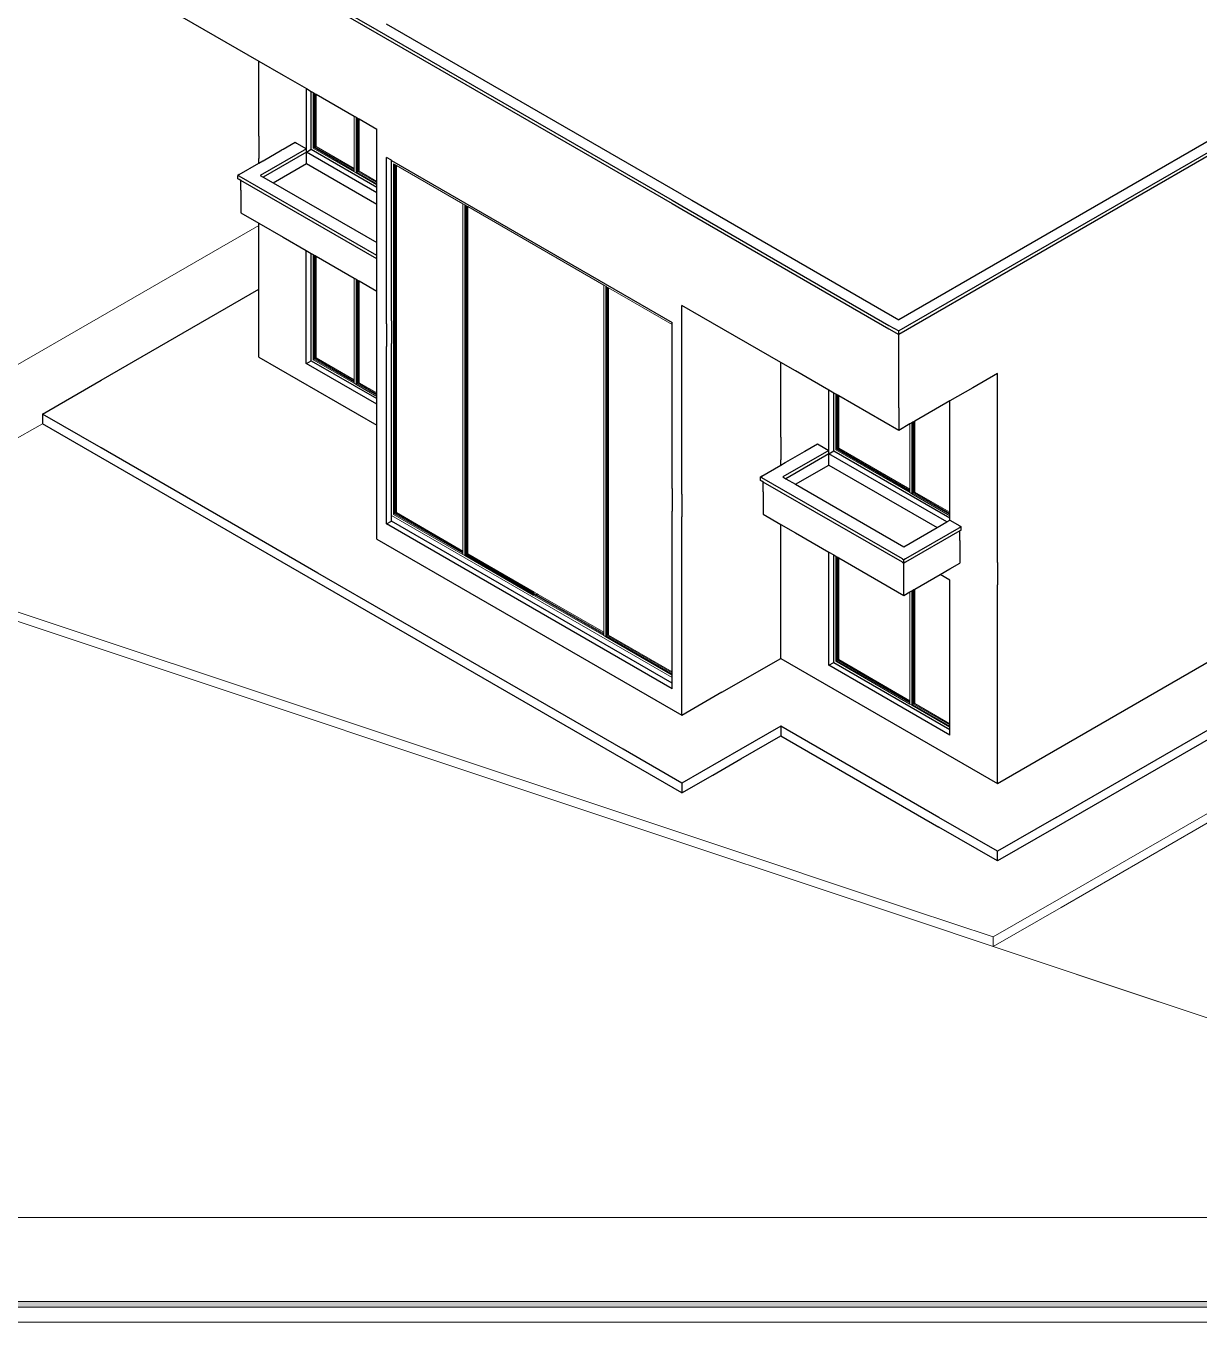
# Model space of a CAD drawing. Header units: metres. Extents: x 294 to 1101, y -498 to -355.
# Drawn here: x 1061.11 to 1078.04, y -414.34 to -395.62 of the extents above; entities that cross this region are included whole.
import ezdxf

# ---------------------------------------------------------------- set-up
doc = ezdxf.new("R2010")
doc.units = ezdxf.units.M
doc.layers.add('19-JARDINERIA', color=80, linetype='Continuous', lineweight=0)
doc.layers.add('wall', color=7, linetype='Continuous', lineweight=25)

msp = doc.modelspace()

# ---------------------------------------------------------------- hatches: boundary and pattern name
at = {"layer": '19-JARDINERIA'}
h = msp.add_hatch(color=251, dxfattribs=at)
h.paths.add_polyline_path([(1051.193, -414.127), (1100.714, -414.127), (1100.714, -379.12), (1051.193, -379.12)])
h.paths.add_polyline_path([(1051.279, -414.041), (1100.629, -414.041), (1100.629, -379.205), (1051.279, -379.205)], flags=16)

# ---------------------------------------------------------------- linework, layer by layer
for p, q in [((1063.182, -393.953), (1066.171, -395.679)), ((1063.182, -394.002), (1066.171, -395.728)), ((1063.041, -395.308), (1064.466, -396.132)), ((1070.576, -398.059), (1066.312, -395.597)), ((1066.171, -395.679), (1070.435, -398.14)), ((1066.171, -395.728), (1070.435, -398.189)), ((1080.367, -396.019), (1073.705, -399.865)), ((1064.466, -397.213), (1064.466, -396.132)), ((1064.466, -396.132), (1064.82, -396.336)), ((1080.367, -396.182), (1073.705, -400.028)), ((1080.367, -396.231), (1073.705, -400.077)), ((1064.82, -396.336), (1065.154, -396.528)), ((1065.154, -397.397), (1065.154, -396.528)), ((1065.154, -396.528), (1065.224, -396.569)), ((1065.224, -397.405), (1065.224, -396.569)), ((1065.224, -396.569), (1065.253, -396.586)), ((1065.253, -396.586), (1065.267, -396.594)), ((1065.267, -396.594), (1065.281, -396.602)), ((1065.281, -396.602), (1065.295, -396.61)), ((1065.295, -396.61), (1065.843, -396.927)), ((1065.843, -396.927), (1065.871, -396.943)), ((1065.871, -396.943), (1065.886, -396.951)), ((1065.886, -396.951), (1065.9, -396.959)), ((1065.9, -396.959), (1065.914, -396.967)), ((1065.914, -396.967), (1066.169, -397.115)), ((1066.169, -397.869), (1066.169, -397.115)), ((1064.467, -397.213), (1064.466, -397.213)), ((1064.467, -397.213), (1064.467, -397.213)), ((1064.467, -397.213), (1064.467, -397.539)), ((1064.82, -397.402), (1064.991, -397.303)), ((1064.991, -397.303), (1065.012, -397.315)), ((1065.012, -397.315), (1065.154, -397.397)), ((1064.466, -397.539), (1064.467, -397.539)), ((1064.467, -397.539), (1064.466, -397.539)), ((1064.466, -397.606), (1064.466, -397.539)), ((1064.467, -397.539), (1064.467, -397.54)), ((1064.467, -397.539), (1064.467, -397.539)), ((1065.154, -397.397), (1064.489, -397.781)), ((1064.531, -397.569), (1064.8, -397.413)), ((1065.154, -397.446), (1064.531, -397.805)), ((1064.8, -397.413), (1064.807, -397.409)), ((1064.807, -397.409), (1064.82, -397.402)), ((1064.807, -397.409), (1064.807, -397.409)), ((1065.154, -397.446), (1065.154, -397.397)), ((1065.154, -397.446), (1065.224, -397.405)), ((1066.169, -398.033), (1065.154, -397.446)), ((1065.154, -397.609), (1065.154, -397.446)), ((1065.224, -397.405), (1066.169, -397.951)), ((1066.311, -399.924), (1066.311, -397.523)), ((1066.382, -397.564), (1066.311, -397.523)), ((1064.185, -397.769), (1064.466, -397.606)), ((1064.466, -397.606), (1064.524, -397.573)), ((1064.524, -397.573), (1064.531, -397.569)), ((1064.673, -397.887), (1065.154, -397.609)), ((1065.154, -397.609), (1066.169, -398.196)), ((1065.154, -397.609), (1065.154, -397.609)), ((1065.154, -397.609), (1066.169, -398.196)), ((1066.383, -397.565), (1066.382, -397.564)), ((1066.383, -399.883), (1066.383, -397.565)), ((1066.383, -397.565), (1070.435, -399.904)), ((1064.185, -397.769), (1064.164, -397.781)), ((1064.185, -397.793), (1064.164, -397.781)), ((1064.164, -397.83), (1064.164, -397.781)), ((1064.185, -397.842), (1064.164, -397.83)), ((1066.169, -398.939), (1064.185, -397.793)), ((1064.206, -397.854), (1064.185, -397.842)), ((1064.206, -397.993), (1064.206, -397.854)), ((1066.169, -398.988), (1064.206, -397.854)), ((1064.489, -397.781), (1064.531, -397.805)), ((1064.531, -397.805), (1064.673, -397.887)), ((1064.673, -397.887), (1066.169, -398.751)), ((1066.169, -397.886), (1066.169, -397.869)), ((1066.169, -397.902), (1066.169, -397.886)), ((1066.169, -397.918), (1066.169, -397.902)), ((1066.169, -397.951), (1066.169, -397.918)), ((1064.206, -397.993), (1064.206, -398.32)), ((1066.169, -398.033), (1066.169, -397.951)), ((1066.169, -398.196), (1066.169, -398.033)), ((1070.576, -398.059), (1070.718, -398.14)), ((1066.169, -398.751), (1066.169, -398.196)), ((1066.169, -398.196), (1066.169, -398.196)), ((1070.435, -398.14), (1070.576, -398.222)), ((1070.435, -398.189), (1070.576, -398.271)), ((1070.576, -398.222), (1073.564, -399.947)), ((1070.576, -398.271), (1073.564, -399.996)), ((1070.718, -398.14), (1073.705, -399.865)), ((1064.206, -398.32), (1064.466, -398.47)), ((1064.466, -398.503), (1064.466, -398.47)), ((1064.466, -398.47), (1064.82, -398.674)), ((1064.466, -399.425), (1064.466, -398.503)), ((1064.82, -398.674), (1065.152, -398.866)), ((1066.169, -398.914), (1066.169, -398.751)), ((1065.152, -400.499), (1065.152, -398.866)), ((1065.152, -398.866), (1065.224, -398.908)), ((1065.224, -400.459), (1065.224, -398.908)), ((1065.224, -398.908), (1065.253, -398.924)), ((1065.253, -398.924), (1065.267, -398.932)), ((1065.267, -398.932), (1065.281, -398.94)), ((1065.281, -398.94), (1065.295, -398.948)), ((1065.295, -398.948), (1065.843, -399.265)), ((1066.169, -398.939), (1066.169, -398.914)), ((1066.169, -398.988), (1066.169, -398.939)), ((1066.169, -399.127), (1066.169, -398.988)), ((1066.169, -399.135), (1066.169, -399.127)), ((1066.169, -399.445), (1066.169, -399.135)), ((1065.843, -399.265), (1065.871, -399.281)), ((1065.871, -399.281), (1065.886, -399.289)), ((1065.886, -399.289), (1065.9, -399.298)), ((1065.9, -399.298), (1065.914, -399.306)), ((1065.914, -399.306), (1066.169, -399.453)), ((1062.192, -400.738), (1064.466, -399.425)), ((1064.466, -400.266), (1064.466, -399.425)), ((1066.169, -399.453), (1066.169, -399.445)), ((1066.169, -399.842), (1066.169, -399.453)), ((1070.576, -399.986), (1070.576, -399.659)), ((1070.859, -399.822), (1070.576, -399.659)), ((1066.171, -399.843), (1066.169, -399.842)), ((1066.171, -399.843), (1066.171, -399.843)), ((1066.171, -400.168), (1066.171, -399.843)), ((1066.171, -399.843), (1066.171, -399.843)), ((1066.312, -399.924), (1066.311, -399.924)), ((1066.311, -399.924), (1066.311, -399.924)), ((1066.312, -399.924), (1066.312, -400.251)), ((1070.435, -399.937), (1070.435, -399.904)), ((1070.435, -402.305), (1070.435, -399.937)), ((1072.002, -400.482), (1070.859, -399.822)), ((1073.564, -399.947), (1073.705, -400.028)), ((1070.576, -402.386), (1070.576, -399.986)), ((1073.564, -399.996), (1073.705, -400.077)), ((1073.705, -400.077), (1073.705, -400.028)), ((1073.705, -400.976), (1073.705, -400.077)), ((1064.466, -400.405), (1064.466, -400.266)), ((1066.169, -400.923), (1066.169, -400.169)), ((1066.312, -400.251), (1066.312, -400.251)), ((1066.312, -402.815), (1066.312, -400.251)), ((1066.312, -400.251), (1066.312, -400.251)), ((1066.383, -402.774), (1066.383, -400.21)), ((1066.383, -400.21), (1066.383, -400.21)), ((1064.466, -400.405), (1066.169, -401.388)), ((1066.169, -401.086), (1065.152, -400.499)), ((1065.154, -400.5), (1065.224, -400.459)), ((1065.224, -400.459), (1066.169, -401.005)), ((1072.002, -401.563), (1072.002, -400.482)), ((1072.214, -400.605), (1072.002, -400.482)), ((1072.698, -400.884), (1072.214, -400.605)), ((1075.131, -400.642), (1074.777, -400.847)), ((1075.131, -403.37), (1075.131, -400.642)), ((1061.344, -401.228), (1062.192, -400.738)), ((1072.698, -401.753), (1072.698, -400.884)), ((1072.768, -400.925), (1072.698, -400.884)), ((1074.777, -400.847), (1074.444, -401.039)), ((1066.169, -400.939), (1066.169, -400.923)), ((1066.169, -400.956), (1066.169, -400.939)), ((1066.169, -400.972), (1066.169, -400.956)), ((1066.169, -401.005), (1066.169, -400.972)), ((1066.169, -401.086), (1066.169, -401.005)), ((1066.169, -401.25), (1066.169, -401.086)), ((1072.768, -401.761), (1072.768, -400.925)), ((1072.797, -400.941), (1072.768, -400.925)), ((1072.811, -400.949), (1072.797, -400.941)), ((1072.825, -400.957), (1072.811, -400.949)), ((1072.839, -400.966), (1072.825, -400.957)), ((1073.705, -401.466), (1072.839, -400.966)), ((1073.705, -401.139), (1073.705, -400.976)), ((1074.444, -401.039), (1073.939, -401.331)), ((1074.444, -402.647), (1074.444, -401.039)), ((1061.344, -401.228), (1061.344, -401.367)), ((1062.192, -401.718), (1061.344, -401.228)), ((1066.169, -401.388), (1066.169, -401.25)), ((1073.705, -401.139), (1073.705, -401.466)), ((1066.169, -402.056), (1066.169, -401.388)), ((1073.868, -401.371), (1073.705, -401.466)), ((1073.896, -401.355), (1073.868, -401.371)), ((1073.91, -401.347), (1073.896, -401.355)), ((1073.925, -401.339), (1073.91, -401.347)), ((1073.939, -401.331), (1073.925, -401.339)), ((1072.002, -401.563), (1072.002, -401.571)), ((1072.002, -401.571), (1072.002, -401.882)), ((1072.351, -401.765), (1072.535, -401.659)), ((1072.535, -401.659), (1072.556, -401.671)), ((1064.474, -403.035), (1062.192, -401.718)), ((1072.698, -401.753), (1072.033, -402.136)), ((1072.075, -401.924), (1072.344, -401.769)), ((1072.698, -401.802), (1072.075, -402.161)), ((1072.344, -401.769), (1072.351, -401.765)), ((1072.556, -401.671), (1072.698, -401.753)), ((1072.698, -401.802), (1072.698, -401.753)), ((1072.698, -401.802), (1072.768, -401.761)), ((1074.402, -402.786), (1072.698, -401.802)), ((1072.698, -401.965), (1072.698, -401.802)), ((1072.768, -401.761), (1074.444, -402.728)), ((1071.729, -402.124), (1072.002, -401.966)), ((1072.002, -401.882), (1072.002, -401.889)), ((1072.002, -401.889), (1072.002, -401.89)), ((1072.002, -401.966), (1072.002, -401.89)), ((1072.002, -401.966), (1072.068, -401.928)), ((1072.068, -401.928), (1072.069, -401.928)), ((1072.069, -401.928), (1072.075, -401.924)), ((1072.217, -402.242), (1072.698, -401.965)), ((1072.698, -401.965), (1074.261, -402.867)), ((1066.169, -402.896), (1066.169, -402.056)), ((1071.729, -402.124), (1071.708, -402.136)), ((1071.708, -402.185), (1071.708, -402.136)), ((1071.729, -402.149), (1071.708, -402.136)), ((1071.729, -402.198), (1071.708, -402.185)), ((1073.758, -403.32), (1071.729, -402.149)), ((1071.75, -402.21), (1071.729, -402.198)), ((1071.75, -402.349), (1071.75, -402.21)), ((1073.758, -403.369), (1071.75, -402.21)), ((1072.033, -402.136), (1072.075, -402.161)), ((1072.075, -402.161), (1072.217, -402.242)), ((1070.435, -402.305), (1070.435, -402.631)), ((1070.576, -402.386), (1070.576, -402.394)), ((1070.576, -402.394), (1070.576, -402.705)), ((1071.75, -402.349), (1071.75, -402.675)), ((1072.217, -402.242), (1073.78, -403.145)), ((1066.171, -402.896), (1066.171, -402.733)), ((1066.312, -402.815), (1066.383, -402.774)), ((1070.435, -405.113), (1066.383, -402.774)), ((1070.435, -404.95), (1070.435, -402.631)), ((1070.576, -402.705), (1070.576, -402.713)), ((1070.576, -405.277), (1070.576, -402.713)), ((1071.75, -402.675), (1072.002, -402.821)), ((1074.261, -402.867), (1074.402, -402.786)), ((1074.402, -402.786), (1074.444, -402.761)), ((1074.444, -402.663), (1074.444, -402.647)), ((1074.444, -402.679), (1074.444, -402.663)), ((1074.444, -402.696), (1074.444, -402.679)), ((1074.444, -402.728), (1074.444, -402.696)), ((1074.444, -402.761), (1074.444, -402.728)), ((1074.444, -402.761), (1074.586, -402.843)), ((1066.171, -402.896), (1066.169, -402.896)), ((1066.171, -403.035), (1066.171, -402.896)), ((1070.435, -405.195), (1066.312, -402.815)), ((1072.002, -404.454), (1072.002, -402.821)), ((1072.002, -402.821), (1072.214, -402.943)), ((1072.214, -402.943), (1072.698, -403.222)), ((1073.78, -403.145), (1074.261, -402.867)), ((1074.607, -402.855), (1073.801, -403.32)), ((1074.586, -402.916), (1073.801, -403.369)), ((1074.586, -402.843), (1074.607, -402.855)), ((1074.607, -402.904), (1074.586, -402.916)), ((1074.586, -403.055), (1074.586, -402.916)), ((1074.607, -402.904), (1074.607, -402.855)), ((1065.322, -403.525), (1064.474, -403.035)), ((1066.171, -403.035), (1070.576, -405.578)), ((1074.586, -403.055), (1074.586, -403.381)), ((1072.698, -404.855), (1072.698, -403.222)), ((1072.698, -403.222), (1072.768, -403.263)), ((1072.768, -404.814), (1072.768, -403.263)), ((1072.768, -403.263), (1072.797, -403.279)), ((1072.797, -403.279), (1072.811, -403.288)), ((1072.811, -403.288), (1072.825, -403.296)), ((1072.825, -403.296), (1072.839, -403.304)), ((1072.839, -403.304), (1073.78, -403.847)), ((1073.758, -403.32), (1073.78, -403.333)), ((1073.801, -403.32), (1073.78, -403.333)), ((1073.78, -403.382), (1073.78, -403.333)), ((1069.728, -406.069), (1065.322, -403.525)), ((1073.758, -403.369), (1073.78, -403.382)), ((1073.801, -403.369), (1073.78, -403.382)), ((1073.78, -403.52), (1073.78, -403.382)), ((1073.78, -403.847), (1073.78, -403.52)), ((1074.303, -403.545), (1074.444, -403.463)), ((1074.444, -403.463), (1074.586, -403.382)), ((1074.586, -403.381), (1074.586, -403.382)), ((1075.131, -403.37), (1075.131, -403.695)), ((1073.939, -403.755), (1074.303, -403.545)), ((1074.444, -403.627), (1074.303, -403.545)), ((1074.444, -405.7), (1074.444, -403.627)), ((1075.131, -406.562), (1080.367, -403.539)), ((1075.131, -403.695), (1075.131, -403.696)), ((1075.131, -406.423), (1075.131, -403.696)), ((1073.78, -403.847), (1073.868, -403.796)), ((1073.868, -403.796), (1073.896, -403.78)), ((1073.896, -403.78), (1073.91, -403.772)), ((1073.91, -403.772), (1073.925, -403.763)), ((1073.925, -403.763), (1073.939, -403.755)), ((1075.979, -407.052), (1081.216, -404.029)), ((1081.216, -404.167), (1075.979, -407.191)), ((1072.002, -404.617), (1072.002, -404.454)), ((1072.001, -404.756), (1072.001, -404.617)), ((1072.002, -404.617), (1072.001, -404.617)), ((1071.153, -405.246), (1072.001, -404.756)), ((1072.001, -404.756), (1072.002, -404.756)), ((1072.002, -404.756), (1075.131, -406.562)), ((1072.698, -404.855), (1072.768, -404.814)), ((1072.768, -404.814), (1074.444, -405.782)), ((1070.435, -404.966), (1070.435, -404.95)), ((1070.435, -404.983), (1070.435, -404.966)), ((1070.435, -404.999), (1070.435, -404.983)), ((1070.435, -405.032), (1070.435, -404.999)), ((1070.435, -405.113), (1070.435, -405.032)), ((1074.444, -405.864), (1072.698, -404.855)), ((1070.435, -405.195), (1070.435, -405.113)), ((1071.153, -405.246), (1070.576, -405.579)), ((1070.576, -405.44), (1070.576, -405.277)), ((1070.576, -405.578), (1070.576, -405.44)), ((1070.576, -405.44), (1070.576, -405.44)), ((1070.576, -405.579), (1070.576, -405.578)), ((1072.002, -405.735), (1071.425, -406.069)), ((1074.282, -407.052), (1072.002, -405.735)), ((1072.002, -405.735), (1072.002, -405.874)), ((1074.444, -405.717), (1074.444, -405.7)), ((1074.444, -405.733), (1074.444, -405.717)), ((1074.444, -405.749), (1074.444, -405.733)), ((1074.444, -405.782), (1074.444, -405.749)), ((1071.425, -406.207), (1072.002, -405.874)), ((1072.002, -405.874), (1074.282, -407.191)), ((1074.444, -405.864), (1074.444, -405.782)), ((1070.576, -406.559), (1069.728, -406.069)), ((1071.425, -406.069), (1070.576, -406.559)), ((1071.02, -406.441), (1071.425, -406.207)), ((1075.131, -406.562), (1075.131, -406.423)), ((1070.576, -406.559), (1070.576, -406.697)), ((1075.131, -407.542), (1074.282, -407.052)), ((1075.979, -407.052), (1075.131, -407.542)), ((1075.131, -407.681), (1074.282, -407.191)), ((1075.979, -407.191), (1075.131, -407.681)), ((1075.131, -407.681), (1075.131, -407.542))]:
    msp.add_line(p, q)
at = {"layer": '19-JARDINERIA', "color": 251}
for p, q in [((1065.253, -396.586), (1065.253, -397.389)), ((1065.267, -396.594), (1065.267, -397.381)), ((1065.281, -396.602), (1065.281, -397.373)), ((1065.295, -397.364), (1065.295, -396.61)), ((1065.843, -397.681), (1065.843, -396.927)), ((1065.871, -397.746), (1065.871, -396.943)), ((1065.886, -397.738), (1065.886, -396.951)), ((1065.9, -396.959), (1065.9, -397.73)), ((1065.914, -397.722), (1065.914, -396.967)), ((1065.253, -397.389), (1065.267, -397.381)), ((1065.253, -397.389), (1065.843, -397.73)), ((1065.267, -397.381), (1065.843, -397.714)), ((1065.281, -397.373), (1065.295, -397.364)), ((1065.281, -397.373), (1065.843, -397.697)), ((1065.295, -397.364), (1065.843, -397.681)), ((1065.843, -397.697), (1065.843, -397.681)), ((1065.843, -397.714), (1065.843, -397.697)), ((1065.843, -397.73), (1065.843, -397.714)), ((1065.843, -397.73), (1065.871, -397.746)), ((1065.9, -397.73), (1065.914, -397.722)), ((1065.9, -397.73), (1066.169, -397.886)), ((1065.914, -397.722), (1066.169, -397.869)), ((1066.411, -402.676), (1066.411, -397.614)), ((1066.425, -397.622), (1066.411, -397.614)), ((1066.425, -402.668), (1066.425, -397.622)), ((1066.439, -397.63), (1066.425, -397.622)), ((1066.439, -397.63), (1066.439, -402.66)), ((1066.453, -397.638), (1066.439, -397.63)), ((1066.453, -402.651), (1066.453, -397.638)), ((1067.413, -398.192), (1066.453, -397.638)), ((1065.871, -397.746), (1065.886, -397.738)), ((1065.871, -397.746), (1066.169, -397.918)), ((1065.886, -397.738), (1066.169, -397.902)), ((1067.442, -398.209), (1067.413, -398.192)), ((1067.413, -403.206), (1067.413, -398.192)), ((1067.442, -403.271), (1067.442, -398.209)), ((1067.456, -398.217), (1067.442, -398.209)), ((1067.456, -403.263), (1067.456, -398.217)), ((1067.47, -398.225), (1067.456, -398.217)), ((1067.47, -398.225), (1067.47, -403.255)), ((1067.484, -398.233), (1067.47, -398.225)), ((1067.484, -403.246), (1067.484, -398.233)), ((1069.447, -399.366), (1067.484, -398.233)), ((1064.466, -398.503), (1059.949, -401.111)), ((1065.253, -398.924), (1065.253, -400.443)), ((1065.267, -398.932), (1065.267, -400.434)), ((1065.281, -398.94), (1065.281, -400.426)), ((1065.295, -398.948), (1065.295, -400.418)), ((1091.765, -399.139), (1076.051, -408.212)), ((1065.843, -400.735), (1065.843, -399.265)), ((1065.871, -400.8), (1065.871, -399.281)), ((1065.886, -400.792), (1065.886, -399.289)), ((1065.9, -399.298), (1065.9, -400.784)), ((1065.914, -400.775), (1065.914, -399.306)), ((1069.475, -399.382), (1069.447, -399.366)), ((1069.447, -404.379), (1069.447, -399.366)), ((1069.475, -404.445), (1069.475, -399.382)), ((1069.489, -399.391), (1069.475, -399.382)), ((1069.489, -404.437), (1069.489, -399.391)), ((1069.503, -399.399), (1069.489, -399.391)), ((1069.503, -399.399), (1069.503, -404.428)), ((1069.517, -399.407), (1069.503, -399.399)), ((1069.517, -404.42), (1069.517, -399.407)), ((1070.435, -399.937), (1069.517, -399.407)), ((1091.765, -399.278), (1076.051, -408.351)), ((1065.253, -400.443), (1065.267, -400.434)), ((1065.253, -400.443), (1065.843, -400.784)), ((1065.267, -400.434), (1065.843, -400.767)), ((1065.281, -400.426), (1065.295, -400.418)), ((1065.281, -400.426), (1065.843, -400.751)), ((1065.295, -400.418), (1065.843, -400.735)), ((1065.843, -400.751), (1065.843, -400.735)), ((1065.843, -400.767), (1065.843, -400.751)), ((1065.843, -400.784), (1065.843, -400.767)), ((1065.843, -400.784), (1065.871, -400.8)), ((1065.871, -400.8), (1065.886, -400.792)), ((1065.871, -400.8), (1066.169, -400.972)), ((1065.886, -400.792), (1066.169, -400.956)), ((1065.9, -400.784), (1065.914, -400.775)), ((1065.9, -400.784), (1066.169, -400.939)), ((1065.914, -400.775), (1066.169, -400.923)), ((1072.797, -400.941), (1072.797, -401.744)), ((1072.811, -400.949), (1072.811, -401.736)), ((1072.825, -400.957), (1072.825, -401.728)), ((1072.839, -400.966), (1072.839, -401.72)), ((1061.344, -401.367), (1060.868, -401.641)), ((1073.868, -402.314), (1073.868, -401.371)), ((1073.896, -402.379), (1073.896, -401.355)), ((1073.91, -402.371), (1073.91, -401.347)), ((1073.925, -401.339), (1073.925, -402.363)), ((1073.939, -401.331), (1073.939, -402.355)), ((1072.797, -401.744), (1072.811, -401.736)), ((1072.797, -401.744), (1073.868, -402.363)), ((1072.811, -401.736), (1073.868, -402.347)), ((1072.825, -401.728), (1072.839, -401.72)), ((1072.825, -401.728), (1073.868, -402.33)), ((1072.839, -401.72), (1073.868, -402.314)), ((1073.868, -402.33), (1073.868, -402.314)), ((1073.868, -402.347), (1073.868, -402.33)), ((1073.868, -402.363), (1073.868, -402.347)), ((1073.868, -402.363), (1073.896, -402.379)), ((1073.896, -402.379), (1073.91, -402.371)), ((1073.896, -402.379), (1074.444, -402.696)), ((1073.91, -402.371), (1074.444, -402.679)), ((1073.925, -402.363), (1073.939, -402.355)), ((1073.925, -402.363), (1074.444, -402.663)), ((1073.939, -402.355), (1074.444, -402.647)), ((1070.719, -407.329), (1057.063, -402.777)), ((1070.435, -405.032), (1066.383, -402.692)), ((1066.411, -402.676), (1066.425, -402.668)), ((1066.411, -402.676), (1067.413, -403.255)), ((1066.425, -402.668), (1067.413, -403.238)), ((1066.439, -402.66), (1066.453, -402.651)), ((1066.439, -402.66), (1067.413, -403.222)), ((1066.453, -402.651), (1067.413, -403.206)), ((1070.719, -407.468), (1057.063, -402.916)), ((1067.413, -403.222), (1067.413, -403.206)), ((1067.413, -403.238), (1067.413, -403.222)), ((1067.413, -403.255), (1067.413, -403.238)), ((1067.413, -403.255), (1067.442, -403.271)), ((1067.442, -403.271), (1067.456, -403.263)), ((1067.442, -403.271), (1068.43, -403.842)), ((1067.456, -403.263), (1068.444, -403.833)), ((1067.47, -403.255), (1067.484, -403.246)), ((1067.47, -403.255), (1068.43, -403.809)), ((1067.484, -403.246), (1068.444, -403.801)), ((1072.797, -403.279), (1072.797, -404.798)), ((1072.811, -403.288), (1072.811, -404.79)), ((1072.825, -403.296), (1072.825, -404.782)), ((1072.839, -404.774), (1072.839, -403.304)), ((1068.43, -403.809), (1068.444, -403.801)), ((1068.43, -403.809), (1068.472, -403.833)), ((1068.43, -403.842), (1068.444, -403.833)), ((1068.43, -403.842), (1068.458, -403.858)), ((1068.444, -403.801), (1068.487, -403.825)), ((1068.444, -403.833), (1068.472, -403.85)), ((1068.458, -403.858), (1068.472, -403.85)), ((1068.458, -403.858), (1069.447, -404.428)), ((1068.472, -403.833), (1068.487, -403.825)), ((1068.472, -403.833), (1068.487, -403.842)), ((1068.472, -403.85), (1068.472, -403.833)), ((1068.472, -403.85), (1069.447, -404.412)), ((1068.487, -403.825), (1068.501, -403.833)), ((1068.487, -403.842), (1068.501, -403.833)), ((1068.487, -403.842), (1069.447, -404.396)), ((1068.501, -403.833), (1069.447, -404.379)), ((1073.868, -405.368), (1073.868, -403.796)), ((1073.896, -405.433), (1073.896, -403.78)), ((1073.91, -405.425), (1073.91, -403.772)), ((1073.925, -403.763), (1073.925, -405.417)), ((1073.939, -405.409), (1073.939, -403.755)), ((1069.447, -404.396), (1069.447, -404.379)), ((1069.447, -404.412), (1069.447, -404.396)), ((1069.447, -404.428), (1069.447, -404.412)), ((1069.447, -404.428), (1069.475, -404.445)), ((1069.475, -404.445), (1069.489, -404.437)), ((1069.475, -404.445), (1070.435, -404.999)), ((1069.489, -404.437), (1070.435, -404.983)), ((1069.503, -404.428), (1069.517, -404.42)), ((1069.503, -404.428), (1070.435, -404.966)), ((1069.517, -404.42), (1070.435, -404.95)), ((1072.797, -404.798), (1072.811, -404.79)), ((1072.797, -404.798), (1073.868, -405.417)), ((1072.811, -404.79), (1073.868, -405.4)), ((1072.825, -404.782), (1072.839, -404.774)), ((1072.825, -404.782), (1073.868, -405.384)), ((1072.839, -404.774), (1073.868, -405.368)), ((1073.868, -405.384), (1073.868, -405.368)), ((1073.868, -405.4), (1073.868, -405.384)), ((1073.868, -405.417), (1073.868, -405.4)), ((1073.868, -405.417), (1073.896, -405.433)), ((1073.896, -405.433), (1073.91, -405.425)), ((1073.896, -405.433), (1074.444, -405.749)), ((1073.91, -405.425), (1074.444, -405.733)), ((1073.925, -405.417), (1073.939, -405.409)), ((1073.925, -405.417), (1074.444, -405.717)), ((1073.939, -405.409), (1074.444, -405.7)), ((1073.902, -408.39), (1070.719, -407.329)), ((1073.902, -408.529), (1070.719, -407.468)), ((1076.051, -408.212), (1075.069, -408.779)), ((1075.068, -408.778), (1073.902, -408.39)), ((1076.051, -408.351), (1075.069, -408.918)), ((1075.068, -408.917), (1073.902, -408.529)), ((1075.068, -408.778), (1075.069, -408.779)), ((1075.068, -408.778), (1075.068, -408.917)), ((1075.069, -408.916), (1075.068, -408.917)), ((1075.068, -408.917), (1075.069, -408.916)), ((1075.068, -408.917), (1075.069, -408.916)), ((1075.068, -408.917), (1075.069, -408.916)), ((1075.068, -408.917), (1075.069, -408.916)), ((1075.068, -408.917), (1075.068, -408.917)), ((1075.069, -408.918), (1075.068, -408.917)), ((1075.068, -408.917), (1075.068, -408.917)), ((1075.068, -408.917), (1075.069, -408.918)), ((1075.068, -408.917), (1075.068, -408.917)), ((1075.068, -408.917), (1075.068, -408.917)), ((1075.068, -408.917), (1075.068, -408.917)), ((1075.068, -408.917), (1075.069, -408.917)), ((1075.068, -408.917), (1075.068, -408.917)), ((1075.068, -408.917), (1075.069, -408.917)), ((1075.068, -408.917), (1075.068, -408.917)), ((1075.069, -408.779), (1075.069, -408.916)), ((1075.069, -408.916), (1075.069, -408.918)), ((1075.069, -408.918), (1077.462, -409.715)), ((1075.069, -408.918), (1086.811, -412.831)), ((1056.244, -412.831), (1100.629, -412.831))]:
    msp.add_line(p, q, dxfattribs=at)
for points in [[(1050.98, -414.34), (1100.928, -414.34), (1100.928, -378.907), (1050.98, -378.907)], [(1051.193, -414.127), (1100.714, -414.127), (1100.714, -379.12), (1051.193, -379.12)], [(1051.279, -414.041), (1100.629, -414.041), (1100.629, -379.205), (1051.279, -379.205)]]:
    msp.add_lwpolyline(points, close=True, dxfattribs=at)
at = {"layer": 'wall'}
for p, q in [((1066.383, -399.883), (1066.383, -400.21)), ((1070.576, -406.697), (1061.344, -401.367)), ((1070.576, -406.697), (1071.02, -406.441))]:
    msp.add_line(p, q, dxfattribs=at)

doc.saveas('drawing.dxf')
